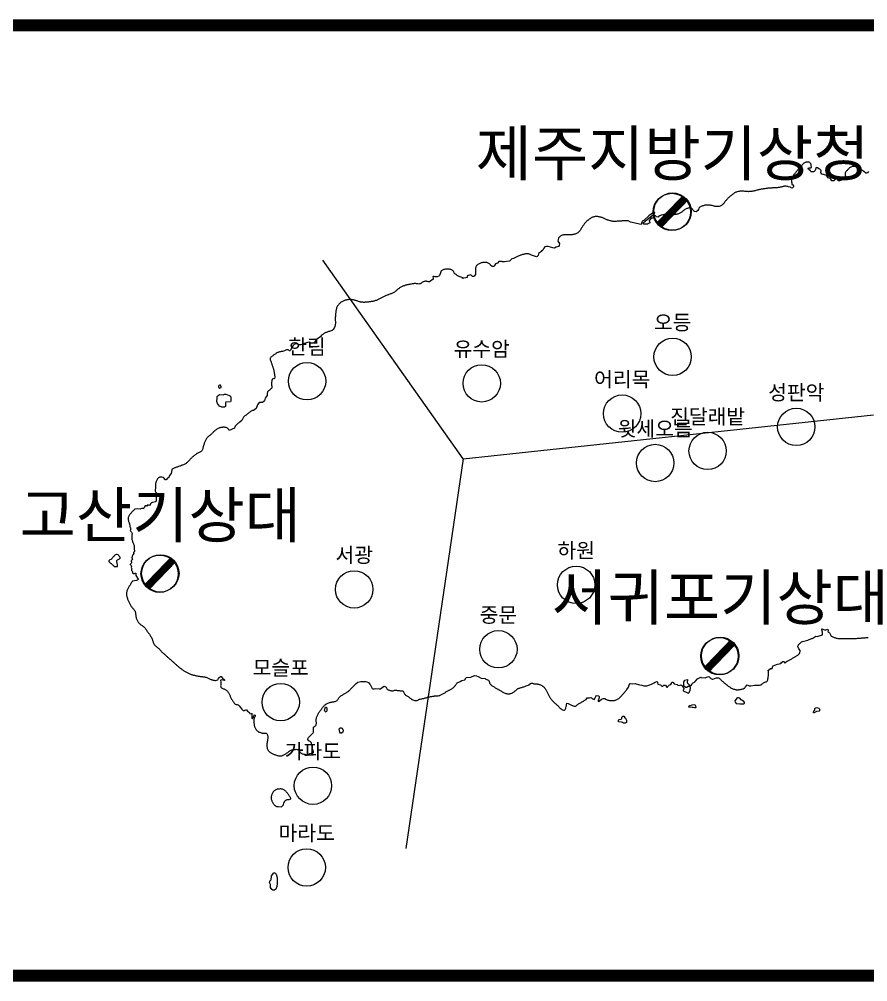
# Model space of a CAD drawing. Header units: millimetres. Extents: x -954552 to 1497340, y -301250 to 736091.
# Drawn here: x 112321 to 169104, y -49129 to 15304 of the extents above; entities that cross this region are included whole.
import ezdxf
from ezdxf.enums import TextEntityAlignment as Align

# ---------------------------------------------------------------- set-up
doc = ezdxf.new("R2010")
doc.units = ezdxf.units.MM
for name, color, linetype in [('2122', 7, 'Continuous'), ('AWS', 4, 'Continuous'), ('AWS명', 2, 'Continuous'), ('EL', 2, 'Continuous'), ('Point', 1, 'Continuous'), ('관측소명', 3, 'Continuous'), ('기상청', 1, 'Continuous'), ('티센', 6, 'Continuous')]:
    doc.layers.add(name, color=color, linetype=linetype)
doc.styles.get("Standard").update_dxf_attribs({"font": ''})
doc.styles.get('Standard').set_extended_font_data('Gulim')

# ---------------------------------------------------------------- blocks, each defined once
blk = doc.blocks.new('관측소(기상청)')
at = {"layer": '기상청', "const_width": 500}
blk.add_lwpolyline([(821, 874), (-914, -926)], dxfattribs=at)
at = {"layer": '기상청'}
blk.add_circle((-46, -26), 1250, dxfattribs=at)

msp = doc.modelspace()

# ---------------------------------------------------------------- linework, layer by layer
at = {"linetype": 'Continuous', "const_width": 800}
msp.add_lwpolyline([(107223, -48729), (107223, 14904), (205620, 14904), (205620, -48729)], close=True, dxfattribs=at)
at = {"layer": '2122', "color": 7}
for points in [[(169152, 5106), (169089, 5027), (169088, 5013), (169019, 5005), (168979, 5011), (168979, 5011), (168814, 5130), (168775, 5161), (168735, 5192), (168696, 5222), (168686, 5229), (168645, 5258), (168603, 5285), (168560, 5311), (168516, 5335), (168471, 5357), (168434, 5373), (168398, 5387), (168350, 5405), (168301, 5422), (168250, 5436), (168200, 5446), (168149, 5452), (168100, 5452), (168053, 5445), (168008, 5431), (167964, 5410), (167922, 5383), (167881, 5351), (167842, 5316), (167806, 5278), (167771, 5238), (167758, 5222), (167720, 5185), (167684, 5147), (167652, 5107), (167624, 5064), (167604, 5019), (167593, 4977), (167590, 4929), (167594, 4879), (167599, 4828), (167599, 4828), (167600, 4819), (167684, 4720), (167664, 4664), (167614, 4622), (167614, 4609), (167557, 4600), (167212, 4477), (167125, 4485), (167065, 4632), (166958, 4621), (166914, 4587), (166914, 4574), (166850, 4500), (166825, 4492), (166700, 4491), (166640, 4597), (166596, 4654), (166453, 4693), (166367, 4814), (166292, 4858), (166056, 4924), (166025, 4943), (165976, 5006), (165970, 5032), (165979, 5187), (165898, 5270), (165836, 5286), (165731, 5358), (165656, 5379), (165591, 5186), (165527, 5112), (165465, 5088), (165321, 5100), (165290, 5113), (165264, 5151), (165173, 5223), (165173, 5223), (165173, 5236), (165136, 5255), (165118, 5299), (165137, 5358), (165300, 5356), (165331, 5371), (165337, 5390), (165326, 5543), (165309, 5592), (165284, 5638), (165252, 5677), (165220, 5703), (165178, 5727), (165129, 5741), (165077, 5747), (165024, 5745), (164972, 5735), (164961, 5732), (164917, 5719), (164875, 5698), (164835, 5671), (164797, 5638), (164760, 5601), (164724, 5562), (164690, 5520), (164656, 5478), (164623, 5437), (164588, 5402), (164554, 5366), (164520, 5329), (164486, 5292), (164454, 5254), (164422, 5215), (164390, 5177), (164359, 5137), (164357, 5135), (164357, 5135), (164324, 5097), (164291, 5059), (164259, 5020), (164228, 4981), (164197, 4941), (164168, 4901), (164141, 4859), (164116, 4816), (164105, 4798), (164078, 4753), (164051, 4708), (164028, 4662), (164010, 4615), (163997, 4568), (163991, 4519), (163990, 4510), (163995, 4461), (164005, 4412), (164018, 4363), (164026, 4330), (164022, 4240), (164097, 4210), (164134, 4154), (164127, 4082), (164108, 4052), (164043, 3996), (163981, 4010), (163926, 4073), (163801, 4087), (163751, 4099), (163701, 4112), (163652, 4124), (163603, 4131), (163554, 4130), (163544, 4128), (163496, 4114), (163496, 4114), (163493, 4114), (163445, 4101), (163397, 4089), (163348, 4078), (163299, 4068), (163250, 4058), (163200, 4050), (163151, 4042), (163101, 4035), (163051, 4029), (163033, 4027), (162984, 4023), (162934, 4019), (162884, 4016), (162834, 4013), (162784, 4011), (162734, 4009), (162684, 4007), (162634, 4005), (162584, 4003), (162534, 3999), (162523, 3999), (162473, 3994), (162423, 3988), (162374, 3982), (162324, 3976), (162275, 3969), (162225, 3962), (162176, 3954), (162126, 3946), (162077, 3938), (162028, 3929), (161978, 3920), (161929, 3910), (161880, 3900), (161868, 3898), (161868, 3898), (161820, 3887), (161771, 3875), (161722, 3863), (161674, 3851), (161625, 3839), (161576, 3827), (161528, 3816), (161479, 3805), (161430, 3796), (161381, 3787), (161351, 3783), (161301, 3776), (161251, 3770), (161201, 3765), (161152, 3762), (161121, 3761), (161071, 3763), (161021, 3767), (160971, 3772), (160921, 3778), (160872, 3783), (160822, 3788), (160790, 3790), (160739, 3793), (160688, 3794), (160638, 3794), (160587, 3793), (160537, 3789), (160488, 3782), (160440, 3773), (160423, 3769), (160376, 3755), (160329, 3739), (160283, 3719), (160238, 3697), (160194, 3673), (160194, 3673), (160151, 3646), (160109, 3618), (160067, 3588), (160026, 3557), (159987, 3525), (159977, 3517), (159937, 3487), (159899, 3456), (159861, 3423), (159823, 3390), (159787, 3356), (159751, 3320), (159716, 3285), (159681, 3248), (159647, 3211), (159618, 3179), (159586, 3139), (159556, 3097), (159526, 3056), (159495, 3015), (159464, 2976), (159431, 2939), (159396, 2905), (159358, 2874), (159352, 2870), (159310, 2842), (159265, 2817), (159219, 2796), (159171, 2779), (159123, 2767), (159093, 2762), (159045, 2758), (158997, 2760), (158948, 2766), (158899, 2775), (158849, 2787), (158849, 2787), (158799, 2800), (158749, 2813), (158699, 2826), (158661, 2834), (158611, 2842), (158561, 2849), (158511, 2855), (158460, 2860), (158410, 2862), (158360, 2863), (158311, 2861), (158262, 2856), (158251, 2855), (158202, 2847), (158153, 2837), (158104, 2824), (158056, 2808), (158009, 2789), (157964, 2769), (157949, 2761), (157905, 2738), (157862, 2713), (157820, 2686), (157791, 2668), (157776, 2568), (157725, 2503), (157725, 2490), (157618, 2411), (157512, 2425), (157394, 2538), (157367, 2583), (157340, 2627), (157309, 2661), (157267, 2677), (157217, 2680), (157164, 2673), (157164, 2673), (157110, 2659), (157094, 2654), (157045, 2642), (156998, 2626), (156952, 2607), (156907, 2584), (156863, 2558), (156820, 2530), (156778, 2501), (156770, 2495), (156730, 2465), (156692, 2432), (156653, 2400), (156614, 2369), (156574, 2340), (156569, 2337), (156525, 2314), (156479, 2293), (156432, 2276), (156384, 2261), (156334, 2249), (156285, 2239), (156267, 2237), (156218, 2228), (156168, 2222), (156118, 2218), (156068, 2216), (156018, 2216), (155967, 2217), (155917, 2220), (155885, 2222), (155836, 2228), (155786, 2235), (155736, 2242), (155686, 2248), (155637, 2251), (155637, 2251), (155627, 2251), (155577, 2248), (155528, 2241), (155479, 2231), (155430, 2220), (155381, 2207), (155333, 2194), (155284, 2181), (155274, 2179), (155231, 2165), (155195, 2150), (155158, 2137), (155134, 2128), (155131, 2124), (155068, 2057), (154967, 2068), (154894, 2148), (154890, 2149), (154856, 2163), (154851, 2163), (154816, 2159), (154811, 2153), (154758, 2098), (154763, 2086), (154795, 2000), (154766, 1991), (154620, 1987), (154614, 1980), (154483, 1832), (154487, 1820), (154524, 1717), (154512, 1676), (154396, 1612), (154355, 1590), (154105, 1583), (154100, 1592), (154100, 1592), (154096, 1704), (154100, 1704), (154104, 1707), (154218, 1797), (154782, 2251), (154783, 2252), (154862, 2337), (154853, 2347), (154845, 2356), (154844, 2357), (154805, 2392), (154797, 2389), (154763, 2377), (154761, 2376), (154462, 2138), (154461, 2138), (154111, 1837), (154044, 1814), (154042, 1811), (154004, 1774), (154003, 1771), (153985, 1718), (153985, 1717), (153949, 1568), (153225, 1710), (153190, 1746), (153167, 1769), (153126, 1793), (153081, 1808), (153032, 1815), (152981, 1817), (152928, 1814), (152874, 1808), (152820, 1802), (152778, 1798), (152728, 1798), (152728, 1798), (152678, 1798), (152628, 1797), (152578, 1795), (152528, 1793), (152478, 1790), (152476, 1790), (152426, 1786), (152376, 1781), (152326, 1776), (152276, 1772), (152226, 1769), (152176, 1767), (152127, 1768), (152102, 1769), (152053, 1774), (152004, 1781), (151955, 1791), (151906, 1802), (151857, 1815), (151809, 1830), (151761, 1845), (151713, 1862), (151693, 1869), (151646, 1887), (151600, 1907), (151553, 1927), (151508, 1947), (151462, 1967), (151416, 1987), (151369, 2005), (151322, 2022), (151283, 2035), (151234, 2050), (151184, 2063), (151134, 2075), (151084, 2085), (151084, 2085), (151034, 2092), (150984, 2096), (150935, 2097), (150886, 2094), (150873, 2092), (150824, 2086), (150776, 2076), (150728, 2062), (150681, 2044), (150634, 2024), (150589, 2001), (150544, 1976), (150500, 1948), (150458, 1918), (150417, 1887), (150377, 1854), (150362, 1841), (150324, 1809), (150288, 1776), (150253, 1741), (150219, 1704), (150187, 1666), (150155, 1627), (150124, 1587), (150093, 1546), (150063, 1505), (150034, 1464), (150010, 1431), (149983, 1387), (149956, 1343), (149930, 1298), (149903, 1254), (149877, 1210), (149849, 1167), (149820, 1127), (149789, 1089), (149789, 1089), (149755, 1054), (149719, 1022), (149708, 1014), (149667, 986), (149623, 961), (149578, 940), (149530, 921), (149482, 906), (149432, 894), (149382, 885), (149377, 884), (149328, 879), (149278, 876), (149228, 876), (149178, 876), (149127, 877), (149103, 876), (149051, 877), (148999, 877), (148946, 878), (148893, 877), (148841, 875), (148790, 871), (148739, 864), (148690, 854), (148644, 841), (148599, 822), (148557, 800), (148542, 790), (148504, 759), (148468, 725), (148433, 688), (148413, 668), (148376, 539), (148368, 452), (148485, 294), (148485, 294), (148464, 164), (148414, 102), (148256, 54), (148143, -10), (148037, 1), (147725, 86), (147603, 81), (147500, 65), (147424, -10), (147387, -113), (147357, -155), (147277, -232), (147271, -251), (147136, -335), (147076, -385), (147043, -504), (146979, -579), (146942, -593), (146600, -492), (146555, -469), (146510, -446), (146465, -425), (146443, -418), (146395, -407), (146345, -401), (146295, -401), (146244, -404), (146193, -411), (146155, -418), (146106, -425), (146057, -435), (146009, -448), (145961, -462), (145913, -479), (145866, -496), (145819, -515), (145773, -534), (145760, -540), (145760, -540), (145713, -559), (145667, -579), (145622, -599), (145580, -619), (145535, -640), (145489, -662), (145445, -684), (145400, -706), (145386, -712), (145278, -742), (145240, -769), (145240, -782), (145132, -883), (144929, -907), (144788, -935), (144654, -927), (144599, -907), (144413, -905), (144318, -1022), (144186, -1074), (144134, -1173), (144094, -1233), (144048, -1252), (143997, -1252), (143955, -1239), (143918, -1209), (143883, -1170), (143849, -1127), (143814, -1084), (143796, -1066), (143752, -1041), (143706, -1020), (143658, -1004), (143608, -991), (143558, -983), (143507, -978), (143456, -978), (143456, -978), (143429, -979), (143379, -980), (143328, -986), (143278, -995), (143229, -1008), (143181, -1025), (143134, -1045), (143089, -1068), (143048, -1094), (143004, -1121), (142963, -1151), (142927, -1186), (142904, -1217), (142883, -1260), (142869, -1307), (142859, -1357), (142850, -1409), (142846, -1432), (142848, -1583), (142858, -1783), (142757, -1894), (142715, -1919), (142662, -1911), (142570, -1823), (142521, -1803), (142300, -1878), (142287, -1987), (142215, -2009), (142078, -2018), (141831, -1937), (141800, -1934), (141633, -1847), (141546, -1771), (141502, -1764), (141464, -1739), (141464, -1739), (141437, -1699), (141416, -1649), (141396, -1597), (141380, -1562), (141343, -1528), (141303, -1499), (141258, -1475), (141211, -1455), (141161, -1439), (141110, -1427), (141058, -1420), (141005, -1416), (140953, -1417), (140934, -1418), (140886, -1422), (140838, -1431), (140790, -1444), (140742, -1459), (140694, -1477), (140647, -1496), (140599, -1515), (140553, -1533), (140510, -1669), (140452, -1843), (140407, -1899), (140282, -1947), (140150, -1945), (140094, -1913), (140013, -1919), (139994, -1943), (140024, -2018), (140013, -2099), (139777, -2271), (139739, -2271), (139689, -2264), (139689, -2264), (139640, -2253), (139592, -2242), (139566, -2238), (139516, -2238), (139466, -2244), (139417, -2254), (139369, -2270), (139358, -2274), (139315, -2299), (139273, -2328), (139232, -2359), (139191, -2388), (139149, -2411), (139103, -2419), (139054, -2420), (139005, -2416), (138954, -2409), (138903, -2401), (138851, -2393), (138804, -2389), (138755, -2393), (138705, -2399), (138656, -2407), (138607, -2416), (138557, -2426), (138508, -2437), (138466, -2447), (138417, -2455), (138367, -2464), (138318, -2473), (138269, -2484), (138220, -2495), (138172, -2508), (138172, -2508), (138124, -2522), (138092, -2533), (138045, -2550), (137999, -2569), (137953, -2589), (137908, -2611), (137864, -2635), (137820, -2660), (137777, -2686), (137735, -2713), (137704, -2734), (137665, -2765), (137627, -2798), (137589, -2832), (137551, -2865), (137513, -2898), (137474, -2929), (137434, -2958), (137391, -2984), (137388, -2986), (137343, -3008), (137297, -3028), (137294, -3029), (137248, -3049), (137202, -3068), (137156, -3087), (137110, -3106), (137063, -3124), (137017, -3143), (136978, -3159), (136932, -3178), (136886, -3198), (136840, -3217), (136840, -3217), (136794, -3237), (136748, -3258), (136703, -3278), (136657, -3299), (136612, -3321), (136567, -3342), (136561, -3345), (136516, -3369), (136472, -3393), (136428, -3417), (136384, -3441), (136340, -3463), (136295, -3484), (136265, -3497), (136219, -3516), (136171, -3532), (136124, -3547), (136075, -3561), (136027, -3573), (135978, -3584), (135928, -3593), (135879, -3601), (135829, -3608), (135779, -3614), (135729, -3619), (135719, -3619), (135669, -3627), (135618, -3633), (135568, -3639), (135517, -3643), (135467, -3646), (135416, -3648), (135366, -3647), (135366, -3647), (135316, -3645), (135266, -3641), (135217, -3636), (135168, -3627), (135129, -3619), (135081, -3606), (135034, -3590), (134987, -3573), (134939, -3556), (134892, -3540), (134848, -3526), (134800, -3513), (134750, -3500), (134700, -3490), (134650, -3480), (134600, -3473), (134549, -3467), (134499, -3463), (134449, -3462), (134399, -3463), (134349, -3467), (134300, -3473), (134288, -3476), (134238, -3483), (134188, -3494), (134139, -3507), (134091, -3523), (134044, -3541), (133999, -3563), (133954, -3587), (133914, -3612), (133870, -3639), (133828, -3668), (133828, -3668), (133788, -3699), (133750, -3733), (133714, -3769), (133681, -3808), (133650, -3848), (133623, -3890), (133598, -3934), (133597, -3936), (133576, -3980), (133558, -4025), (133543, -4072), (133530, -4121), (133520, -4171), (133512, -4221), (133505, -4272), (133500, -4323), (133497, -4353), (133490, -4402), (133485, -4452), (133481, -4502), (133478, -4552), (133475, -4602), (133473, -4652), (133471, -4702), (133469, -4752), (133468, -4791), (133479, -5001), (133479, -5051), (133438, -5275), (133399, -5375), (133323, -5471), (133267, -5523), (133121, -5577), (133121, -5577), (133073, -5593), (133025, -5608), (132977, -5623), (132930, -5639), (132883, -5656), (132836, -5674), (132791, -5694), (132756, -5712), (132713, -5737), (132672, -5765), (132631, -5793), (132590, -5823), (132555, -5848), (132485, -5951), (132305, -6062), (132246, -6121), (132233, -6120), (132233, -6133), (132017, -6374), (131961, -6383), (131824, -6371), (131768, -6327), (131730, -6324), (131612, -6331), (131160, -6488), (131085, -6487), (130892, -6421), (130785, -6432), (130754, -6444), (130729, -6466), (130716, -6466), (130641, -6536), (130474, -6846), (130474, -6846), (130429, -6889), (130429, -6891), (130400, -6885), (130354, -6841), (130309, -6828), (130263, -6827), (130214, -6835), (130164, -6850), (130114, -6869), (130063, -6891), (130012, -6913), (129994, -6920), (129944, -6929), (129895, -6938), (129845, -6947), (129796, -6957), (129747, -6969), (129699, -6982), (129652, -6998), (129613, -7014), (129568, -7035), (129524, -7058), (129481, -7084), (129439, -7112), (129398, -7142), (129359, -7172), (129333, -7193), (129284, -7222), (129237, -7252), (129193, -7284), (129155, -7318), (129126, -7354), (129110, -7394), (129110, -7394), (129110, -7395), (129110, -7439), (129121, -7486), (129139, -7535), (129161, -7586), (129174, -7618), (129189, -7665), (129204, -7713), (129219, -7761), (129234, -7808), (129249, -7856), (129253, -7869), (129268, -7917), (129283, -7965), (129297, -8013), (129312, -8060), (129327, -8108), (129333, -8128), (129373, -8337), (129419, -8658), (129405, -8755), (129358, -8757), (129318, -8754), (129280, -8777), (129253, -8818), (129234, -8870), (129221, -8927), (129217, -8948), (129208, -8996), (129203, -9045), (129203, -9096), (129206, -9147), (129210, -9198), (129210, -9198), (129210, -9199), (129221, -9252), (129230, -9304), (129230, -9352), (129224, -9372), (129198, -9410), (129159, -9443), (129117, -9473), (129080, -9506), (129042, -9540), (129005, -9573), (128967, -9606), (128930, -9638), (128915, -9739), (128910, -9798), (128903, -9879), (128788, -10066), (128742, -10240), (128710, -10266), (128603, -10353), (128397, -10344), (128384, -10350), (128263, -10508), (128166, -10756), (128083, -10827), (127993, -10878), (127930, -10890), (127886, -10915), (127842, -10939), (127799, -10965), (127757, -10991), (127715, -11018), (127714, -11019), (127714, -11019), (127674, -11049), (127635, -11081), (127597, -11113), (127559, -11146), (127521, -11179), (127505, -11192), (127466, -11223), (127427, -11254), (127405, -11271), (127321, -11331), (127225, -11562), (127085, -11665), (127045, -11695), (127005, -11725), (126988, -11738), (126948, -11769), (126909, -11800), (126871, -11833), (126865, -11839), (126831, -11875), (126798, -11913), (126766, -11951), (126757, -11961), (126730, -12067), (126372, -12218), (126344, -12182), (126317, -12137), (126290, -12098), (126252, -12067), (126209, -12044), (126162, -12028), (126162, -12028), (126111, -12017), (126058, -12012), (126004, -12011), (125950, -12014), (125916, -12019), (125867, -12022), (125818, -12030), (125769, -12041), (125720, -12057), (125673, -12075), (125626, -12096), (125581, -12120), (125537, -12147), (125535, -12148), (125494, -12174), (125454, -12203), (125415, -12234), (125378, -12267), (125341, -12302), (125306, -12338), (125270, -12374), (125235, -12411), (125199, -12447), (125183, -12464), (125143, -12496), (125104, -12528), (125064, -12560), (125025, -12592), (124987, -12625), (124950, -12659), (124915, -12694), (124915, -12694), (124881, -12730), (124852, -12766), (124825, -12807), (124800, -12849), (124777, -12893), (124757, -12938), (124738, -12985), (124720, -13032), (124703, -13080), (124687, -13128), (124672, -13177), (124657, -13226), (124642, -13274), (124636, -13291), (124624, -13342), (124612, -13393), (124599, -13443), (124584, -13492), (124566, -13538), (124543, -13579), (124528, -13601), (124494, -13633), (124455, -13660), (124411, -13684), (124365, -13706), (124317, -13727), (124269, -13747), (124221, -13769), (124211, -13774), (124170, -13801), (124129, -13830), (124129, -13830), (124089, -13859), (124049, -13890), (124010, -13922), (123972, -13954), (123934, -13987), (123897, -14020), (123860, -14055), (123838, -14076), (123803, -14112), (123769, -14149), (123735, -14187), (123702, -14225), (123668, -14262), (123634, -14299), (123598, -14334), (123561, -14367), (123523, -14398), (123521, -14399), (123480, -14427), (123437, -14453), (123394, -14476), (123349, -14499), (123303, -14520), (123256, -14539), (123210, -14558), (123176, -14572), (123129, -14590), (123082, -14607), (123035, -14623), (122987, -14638), (122940, -14654), (122940, -14654), (122892, -14670), (122845, -14687), (122798, -14704), (122752, -14723), (122737, -14730), (122693, -14752), (122648, -14775), (122604, -14799), (122561, -14823), (122522, -14845), (122478, -15119), (122465, -15122), (122370, -15242), (122337, -15380), (122249, -15425), (122160, -15527), (122128, -15530), (122104, -15520), (121968, -15374), (121856, -15351), (121804, -15346), (121753, -15348), (121704, -15358), (121673, -15370), (121632, -15396), (121596, -15431), (121565, -15472), (121544, -15506), (121517, -15548), (121495, -15593), (121476, -15640), (121476, -15640), (121461, -15689), (121450, -15738), (121443, -15780), (121436, -15829), (121432, -15878), (121431, -15928), (121432, -15979), (121434, -16029), (121436, -16074), (121430, -16127), (121424, -16180), (121422, -16231), (121427, -16280), (121440, -16326), (121443, -16333), (121470, -16373), (121505, -16410), (121542, -16446), (121544, -16448), (121585, -16481), (121528, -16531), (121482, -16649), (121485, -16946), (121447, -16998), (121246, -17039), (121177, -17072), (121095, -17143), (121031, -17254), (120912, -17209), (120893, -17271), (120875, -17289), (120875, -17289), (120844, -17273), (120737, -17260), (120692, -17331), (120672, -17412), (120629, -17455), (120491, -17453), (120409, -17496), (120222, -17480), (120045, -17494), (119994, -17555), (119958, -17590), (119921, -17624), (119886, -17658), (119853, -17695), (119838, -17715), (119806, -17754), (119772, -17791), (119737, -17828), (119705, -17866), (119678, -17906), (119672, -17916), (119648, -17961), (119629, -18007), (119615, -18055), (119606, -18104), (119604, -18152), (119604, -18167), (119611, -18214), (119623, -18261), (119639, -18309), (119657, -18357), (119657, -18357), (119674, -18406), (119678, -18417), (119694, -18465), (119709, -18514), (119720, -18569), (119720, -18570), (119720, -18621), (119724, -18668), (119735, -18692), (119760, -18737), (119761, -18737), (119781, -18785), (119780, -18787), (119774, -18826), (119774, -18827), (119759, -18876), (119751, -18921), (119765, -18950), (119797, -18988), (119834, -19026), (119835, -19027), (119865, -19070), (119865, -19072), (119870, -19112), (119870, -19113), (119867, -19162), (119860, -19214), (119855, -19264), (119855, -19284), (119854, -19305), (119849, -19355), (119849, -19355), (119846, -19404), (119847, -19424), (119853, -19472), (119863, -19521), (119876, -19569), (119891, -19617), (119892, -19619), (119892, -19620), (119905, -19667), (119921, -19715), (119938, -19762), (119957, -19807), (119970, -19837), (119993, -19882), (120012, -19930), (120012, -19932), (120012, -19933), (120019, -19981), (120019, -19982), (120020, -20032), (120020, -20033), (120017, -20082), (120015, -20133), (120017, -20182), (120018, -20183), (120032, -20234), (120032, -20235), (120037, -20285), (120037, -20286), (120027, -20329), (120025, -20331), (120025, -20331), (119994, -20372), (119992, -20373), (119973, -20383), (119970, -20423), (119983, -20481), (119981, -20484), (119964, -20516), (119963, -20517), (119930, -20556), (119900, -20595), (119898, -20603), (119886, -20652), (119871, -20700), (119870, -20701), (119861, -20719), (119860, -20744), (119880, -20792), (119897, -20843), (119895, -20847), (119875, -20876), (119874, -20877), (119836, -20912), (119807, -20946), (119811, -20982), (119826, -21033), (119826, -21034), (119832, -21086), (119830, -21088), (119814, -21121), (119813, -21122), (119777, -21161), (119777, -21161), (119754, -21179), (119752, -21189), (119773, -21227), (119813, -21273), (119813, -21274), (119837, -21325), (119835, -21330), (119825, -21348), (119802, -21388), (119805, -21400), (119835, -21443), (119863, -21491), (119860, -21495), (119843, -21531), (119822, -21573), (119827, -21590), (119856, -21629), (119891, -21673), (119891, -21676), (119892, -21690), (119892, -21745), (119904, -21780), (119909, -21782), (119962, -21789), (119964, -21791), (119989, -21811), (120082, -21783), (120127, -21783), (120132, -21928), (120278, -22177), (120272, -22195), (120272, -22195), (120234, -22235), (120158, -22262), (119908, -22318), (119873, -22349), (119843, -22388), (119817, -22432), (119793, -22478), (119769, -22525), (119766, -22532), (119737, -22573), (119707, -22614), (119678, -22655), (119650, -22697), (119624, -22739), (119600, -22783), (119579, -22826), (119558, -22873), (119540, -22920), (119525, -22968), (119513, -23017), (119505, -23067), (119500, -23116), (119500, -23121), (119498, -23170), (119499, -23219), (119505, -23268), (119514, -23317), (119526, -23366), (119540, -23415), (119556, -23463), (119575, -23511), (119575, -23511), (119595, -23559), (119616, -23606), (119639, -23653), (119657, -23690), (119676, -23736), (119697, -23782), (119720, -23827), (119743, -23871), (119768, -23914), (119793, -23957), (119820, -24000), (119830, -24014), (119860, -24054), (119892, -24093), (119925, -24132), (119958, -24170), (119990, -24209), (120020, -24248), (120048, -24289), (120067, -24323), (120083, -24369), (120094, -24417), (120103, -24466), (120110, -24516), (120116, -24566), (120122, -24617), (120128, -24667), (120136, -24717), (120147, -24766), (120153, -24790), (120170, -24838), (120170, -24838), (120190, -24885), (120211, -24931), (120235, -24976), (120261, -25020), (120289, -25062), (120319, -25102), (120352, -25141), (120387, -25177), (120412, -25200), (120451, -25230), (120493, -25257), (120536, -25283), (120579, -25310), (120621, -25337), (120649, -25358), (120685, -25392), (120718, -25429), (120750, -25467), (120780, -25507), (120809, -25549), (120837, -25591), (120864, -25634), (120891, -25676), (120908, -25703), (120938, -25743), (120969, -25783), (120999, -25824), (121028, -25864), (121058, -25905), (121086, -25946), (121113, -25988), (121113, -25988), (121139, -26030), (121164, -26074), (121174, -26092), (121194, -26138), (121212, -26185), (121228, -26233), (121244, -26281), (121260, -26330), (121276, -26377), (121293, -26425), (121312, -26471), (121332, -26515), (121356, -26558), (121361, -26566), (121394, -26602), (121429, -26637), (121467, -26669), (121506, -26701), (121545, -26733), (121585, -26765), (121624, -26797), (121661, -26831), (121696, -26867), (121721, -26897), (121742, -26926), (121774, -26964), (121808, -27000), (121844, -27035), (121882, -27068), (121920, -27101), (121959, -27133), (121959, -27133), (121987, -27156), (122023, -27189), (122060, -27223), (122097, -27257), (122134, -27290), (122172, -27324), (122209, -27357), (122246, -27390), (122284, -27423), (122321, -27457), (122359, -27490), (122396, -27523), (122434, -27556), (122471, -27589), (122509, -27622), (122519, -27630), (122556, -27664), (122593, -27698), (122629, -27732), (122666, -27766), (122703, -27799), (122740, -27833), (122777, -27867), (122815, -27900), (122852, -27933), (122890, -27966), (122928, -27998), (122967, -28030), (123005, -28061), (123044, -28092), (123051, -28097), (123051, -28097), (123090, -28129), (123129, -28161), (123169, -28191), (123209, -28222), (123249, -28251), (123290, -28280), (123332, -28308), (123374, -28335), (123416, -28361), (123460, -28386), (123504, -28410), (123548, -28434), (123593, -28456), (123638, -28477), (123684, -28497), (123731, -28516), (123778, -28534), (123825, -28551), (123873, -28566), (123921, -28581), (123942, -28587), (123990, -28601), (124038, -28615), (124086, -28627), (124135, -28638), (124184, -28648), (124233, -28657), (124283, -28666), (124332, -28675), (124382, -28682), (124417, -28688), (124417, -28688), (124466, -28694), (124516, -28700), (124566, -28705), (124616, -28710), (124666, -28717), (124715, -28724), (124764, -28733), (124813, -28744), (124819, -28745), (124866, -28762), (124912, -28781), (124958, -28802), (125003, -28823), (125048, -28845), (125094, -28866), (125140, -28886), (125187, -28904), (125208, -28911), (125256, -28923), (125305, -28934), (125354, -28943), (125403, -28952), (125452, -28961), (125601, -28907), (125653, -28818), (125702, -28762), (125721, -28756), (125784, -28697), (125840, -28691), (125926, -28811), (126045, -28887), (126045, -28887), (126063, -28913), (126062, -28956), (126031, -28965), (125832, -28928), (125794, -28965), (125805, -29056), (125806, -29106), (125805, -29156), (125804, -29206), (125804, -29213), (125801, -29266), (125799, -29320), (125803, -29370), (125815, -29414), (125819, -29421), (125849, -29452), (125891, -29475), (125939, -29493), (125991, -29510), (126043, -29528), (126063, -29536), (126106, -29562), (126148, -29591), (126188, -29621), (126225, -29655), (126250, -29680), (126282, -29717), (126310, -29758), (126336, -29800), (126360, -29844), (126382, -29890), (126382, -29890), (126403, -29936), (126425, -29983), (126444, -30025), (126467, -30070), (126490, -30115), (126512, -30160), (126535, -30204), (126559, -30249), (126583, -30292), (126609, -30335), (126637, -30376), (126653, -30399), (126681, -30442), (126712, -30482), (126747, -30516), (126754, -30521), (126796, -30545), (126843, -30560), (126893, -30572), (126944, -30582), (126962, -30586), (127046, -30654), (127218, -30871), (127304, -30960), (127404, -30974), (127487, -30935), (127536, -30932), (127604, -31020), (127740, -31097), (127751, -31191), (127858, -31164), (127858, -31164), (127889, -31168), (127907, -31193), (127894, -31237), (127886, -31386), (127884, -31480), (127897, -31496), (127922, -31500), (127966, -31457), (128017, -31334), (128048, -31291), (128050, -31270), (128112, -31280), (128098, -31355), (128036, -31484), (128009, -31563), (128019, -31713), (128022, -31764), (128026, -31814), (128032, -31865), (128038, -31915), (128047, -31964), (128059, -32013), (128074, -32060), (128083, -32082), (128102, -32130), (128125, -32176), (128150, -32220), (128179, -32261), (128212, -32299), (128242, -32327), (128279, -32358), (128279, -32358), (128320, -32386), (128364, -32410), (128411, -32431), (128459, -32448), (128509, -32463), (128559, -32475), (128572, -32478), (128627, -32480), (128684, -32480), (128739, -32479), (128791, -32481), (128838, -32489), (128877, -32505), (128889, -32514), (128915, -32549), (128933, -32594), (128945, -32644), (128951, -32699), (128953, -32754), (128953, -32765), (128954, -32814), (128951, -32864), (128944, -32913), (128935, -32963), (128925, -33012), (128916, -33062), (128907, -33112), (128903, -33146), (128898, -33198), (128893, -33249), (128891, -33301), (128891, -33301), (128891, -33352), (128894, -33402), (128902, -33450), (128914, -33497), (128917, -33506), (128935, -33552), (128957, -33598), (128984, -33641), (129015, -33682), (129049, -33720), (129086, -33756), (129126, -33788), (129155, -33808), (129196, -33834), (129239, -33857), (129285, -33877), (129332, -33895), (129381, -33910), (129430, -33924), (129478, -33937), (129526, -33956), (129575, -33973), (129624, -33989), (129673, -34002), (129721, -34012), (129770, -34016), (129795, -34016), (129843, -34012), (129890, -34003), (129938, -33988), (129984, -33970), (129984, -33970), (130031, -33948), (130076, -33923), (130121, -33896), (130165, -33868), (130208, -33839), (130212, -33837), (130252, -33807), (130292, -33775), (130331, -33743), (130370, -33711), (130411, -33682), (130452, -33656), (130478, -33642), (130524, -33623), (130571, -33606), (130620, -33594), (130670, -33585), (130720, -33579), (130751, -33578), (130804, -33572), (130857, -33570), (130909, -33573), (130958, -33582), (131003, -33598), (131017, -33606), (131049, -33641), (131076, -33683), (131101, -33729), (131128, -33774), (131159, -33813), (131168, -33822), (131168, -33822), (131211, -33844), (131258, -33861), (131308, -33873), (131358, -33886), (131362, -33887), (131427, -33885), (131563, -33949), (131676, -33960), (131710, -33932), (131716, -33913), (131778, -33846), (131864, -33824), (131997, -33811), (132009, -33783), (132004, -33739), (131938, -33529), (131881, -33134), (131794, -33046), (131695, -33001), (131640, -32919), (131641, -32869), (131673, -32782), (131805, -32647), (131844, -32612), (131883, -32578), (131920, -32543), (131955, -32506), (131985, -32468), (132009, -32428), (132015, -32379), (132015, -32328), (132015, -32328), (132011, -32275), (132007, -32222), (132006, -32171), (132013, -32124), (132023, -32097), (132056, -32062), (132096, -32029), (132136, -31997), (132167, -31968), (132186, -31926), (132198, -31881), (132203, -31832), (132203, -31782), (132201, -31729), (132197, -31676), (132194, -31622), (132194, -31570), (132196, -31536), (132207, -31487), (132220, -31439), (132235, -31391), (132252, -31344), (132272, -31297), (132293, -31252), (132316, -31207), (132325, -31191), (132349, -31148), (132375, -31105), (132403, -31064), (132432, -31023), (132463, -30983), (132463, -30983), (132494, -30944), (132526, -30905), (132534, -30896), (132563, -30855), (132593, -30813), (132623, -30772), (132655, -30732), (132687, -30693), (132721, -30655), (132756, -30620), (132792, -30587), (132831, -30557), (132850, -30544), (132892, -30518), (132935, -30496), (132981, -30476), (133028, -30458), (133076, -30442), (133125, -30428), (133174, -30415), (133224, -30403), (133267, -30393), (133319, -30386), (133371, -30380), (133422, -30373), (133472, -30363), (133518, -30349), (133560, -30329), (133562, -30328), (133596, -30296), (133626, -30258), (133626, -30258), (133654, -30216), (133681, -30171), (133708, -30127), (133734, -30091), (133770, -30057), (133808, -30025), (133848, -29995), (133889, -29966), (133931, -29939), (133974, -29912), (134017, -29885), (134022, -29882), (134065, -29856), (134108, -29831), (134151, -29805), (134195, -29780), (134238, -29754), (134280, -29728), (134322, -29700), (134362, -29671), (134367, -29667), (134405, -29634), (134441, -29600), (134476, -29565), (134510, -29528), (134544, -29491), (134578, -29454), (134612, -29417), (134646, -29380), (134648, -29379), (134683, -29344), (134683, -29344), (134719, -29309), (134755, -29274), (134791, -29240), (134827, -29205), (134863, -29171), (134870, -29163), (134978, -29080), (135173, -29039), (135484, -29031), (135585, -29044), (135684, -29096), (135766, -29187), (135778, -29190), (135778, -29203), (135809, -29225), (135947, -29490), (135978, -29518), (136073, -29520), (136159, -29502), (136435, -29531), (136491, -29513), (136631, -29402), (136750, -29335), (136886, -29399), (136901, -29446), (136909, -29498), (136919, -29530), (136954, -29561), (137000, -29582), (137052, -29596), (137085, -29602), (137085, -29602), (137134, -29621), (137185, -29636), (137235, -29648), (137286, -29653), (137335, -29650), (137380, -29638), (137424, -29615), (137437, -29609), (137485, -29604), (137536, -29611), (137566, -29617), (137616, -29621), (137666, -29625), (137716, -29631), (137765, -29637), (137815, -29645), (137818, -29645), (137872, -29648), (137925, -29652), (137973, -29662), (138012, -29681), (138040, -29717), (138061, -29763), (138079, -29812), (138099, -29861), (138106, -29875), (138139, -29910), (138178, -29940), (138220, -29968), (138264, -29993), (138310, -30017), (138310, -30017), (138355, -30042), (138365, -30048), (138404, -30080), (138442, -30114), (138481, -30147), (138520, -30178), (138561, -30207), (138603, -30232), (138624, -30242), (138670, -30263), (138718, -30281), (138768, -30293), (138818, -30301), (138868, -30302), (138897, -30300), (138947, -30294), (138996, -30281), (139042, -30260), (139048, -30257), (139069, -30242), (139113, -30219), (139159, -30202), (139207, -30189), (139257, -30179), (139308, -30171), (139358, -30163), (139400, -30156), (139448, -30142), (139496, -30127), (139544, -30112), (139592, -30098), (139592, -30098), (139640, -30084), (139688, -30071), (139695, -30070), (139744, -30058), (139793, -30048), (139842, -30039), (139891, -30031), (139940, -30023), (139990, -30015), (140039, -30008), (140089, -30001), (140112, -29998), (140163, -29995), (140214, -29992), (140265, -29990), (140315, -29986), (140365, -29979), (140414, -29970), (140461, -29956), (140500, -29940), (140529, -29926), (140574, -29903), (140618, -29880), (140662, -29856), (140705, -29831), (140749, -29806), (140792, -29781), (140835, -29755), (140878, -29730), (140920, -29704), (140963, -29677), (140963, -29677), (141004, -29653), (141049, -29629), (141094, -29606), (141139, -29583), (141184, -29559), (141228, -29535), (141271, -29509), (141313, -29482), (141353, -29453), (141391, -29421), (141413, -29401), (141447, -29365), (141480, -29327), (141510, -29288), (141540, -29247), (141570, -29206), (141599, -29165), (141600, -29164), (141633, -29116), (141776, -29049), (141834, -29031), (141940, -28958), (142135, -28922), (142225, -28771), (142538, -28729), (142777, -28632), (142920, -28640), (143039, -28685), (143230, -28813), (143502, -28835), (143520, -28852), (143520, -28852), (143536, -28867), (143729, -28932), (143753, -28971), (143768, -29018), (143780, -29069), (143793, -29121), (143800, -29142), (143827, -29183), (143859, -29221), (143894, -29255), (143933, -29288), (143975, -29318), (144018, -29347), (144062, -29374), (144095, -29394), (144137, -29420), (144181, -29445), (144224, -29469), (144269, -29493), (144313, -29516), (144358, -29539), (144383, -29552), (144425, -29578), (144468, -29605), (144510, -29632), (144552, -29659), (144595, -29685), (144638, -29710), (144682, -29734), (144692, -29739), (144737, -29764), (144737, -29764), (144783, -29788), (144829, -29810), (144875, -29829), (144923, -29843), (144970, -29853), (144980, -29854), (145029, -29858), (145079, -29857), (145129, -29851), (145179, -29841), (145229, -29826), (145277, -29808), (145324, -29787), (145346, -29775), (145390, -29752), (145432, -29725), (145473, -29696), (145512, -29664), (145551, -29632), (145577, -29610), (145611, -29572), (145647, -29535), (145686, -29505), (145706, -29495), (145754, -29481), (145756, -29480), (145804, -29466), (145852, -29452), (145900, -29438), (145948, -29423), (145996, -29409), (145996, -29409), (146044, -29394), (146087, -29380), (146161, -29353), (146239, -29324), (146315, -29295), (146383, -29270), (146437, -29251), (146471, -29239), (146480, -29239), (146461, -29250), (146432, -29265), (146428, -29254), (146466, -29215), (146526, -29168), (146569, -29143), (146614, -29140), (146663, -29150), (146713, -29166), (146764, -29182), (146777, -29186), (146827, -29189), (146877, -29191), (146927, -29192), (146977, -29196), (147014, -29200), (147064, -29210), (147113, -29222), (147161, -29238), (147209, -29257), (147254, -29278), (147298, -29303), (147298, -29303), (147340, -29331), (147366, -29351), (147405, -29382), (147441, -29416), (147474, -29453), (147506, -29492), (147536, -29533), (147564, -29576), (147591, -29619), (147611, -29653), (147636, -29696), (147658, -29741), (147680, -29786), (147700, -29832), (147721, -29878), (147741, -29924), (147762, -29969), (147784, -30014), (147808, -30058), (147819, -30077), (147847, -30119), (147876, -30160), (147906, -30200), (147937, -30239), (147969, -30277), (148003, -30315), (148037, -30352), (148050, -30365), (148084, -30400), (148120, -30435), (148157, -30469), (148157, -30469), (148194, -30502), (148232, -30535), (148270, -30568), (148307, -30601), (148345, -30635), (148380, -30667), (148414, -30706), (148447, -30745), (148481, -30783), (148516, -30818), (148554, -30849), (148582, -30868), (148630, -30900), (148682, -30927), (148733, -30945), (148780, -30950), (148819, -30940), (148849, -30909), (148873, -30864), (148895, -30813), (148905, -30789), (148923, -30703), (148949, -30654), (148945, -30590), (148957, -30486), (149057, -30496), (149138, -30538), (149182, -30562), (149227, -30585), (149272, -30607), (149318, -30626), (149318, -30626), (149351, -30638), (149400, -30657), (149450, -30671), (149500, -30677), (149538, -30674), (149582, -30658), (149624, -30631), (149664, -30598), (149705, -30564), (149711, -30559), (149753, -30532), (149795, -30505), (149838, -30479), (149880, -30453), (149923, -30427), (149966, -30401), (149991, -30386), (150034, -30361), (150077, -30335), (150120, -30310), (150163, -30284), (150206, -30259), (150249, -30233), (150257, -30229), (150331, -30117), (150481, -30114), (150574, -30102), (150618, -30121), (150673, -30200), (150804, -30224), (150849, -30168), (150849, -30168), (150920, -29978), (150939, -29969), (151095, -29990), (151137, -30041), (151136, -30122), (151053, -30290), (151053, -30346), (151064, -30362), (151140, -30341), (151291, -30218), (151431, -30165), (151461, -30164), (151508, -30176), (151552, -30201), (151595, -30230), (151616, -30243), (151663, -30260), (151711, -30273), (151761, -30283), (151810, -30290), (151853, -30294), (151904, -30301), (151955, -30305), (152006, -30308), (152056, -30307), (152107, -30304), (152156, -30296), (152204, -30284), (152220, -30279), (152266, -30263), (152311, -30242), (152311, -30242), (152355, -30217), (152398, -30190), (152439, -30160), (152478, -30127), (152486, -30121), (152524, -30089), (152560, -30055), (152595, -30020), (152629, -29983), (152662, -29945), (152695, -29906), (152727, -29867), (152737, -29855), (152771, -29818), (152804, -29780), (152837, -29743), (152870, -29705), (152903, -29667), (152935, -29630), (152968, -29592), (152989, -29567), (153096, -29399), (153141, -29250), (153205, -29160), (153374, -29178), (153534, -29169), (153824, -29248), (153989, -29283), (154122, -29326), (154309, -29323), (154516, -29256), (154516, -29256), (154666, -29194), (154817, -29121), (154885, -29076), (154994, -29032), (155025, -29076), (155026, -29115), (155067, -29214), (155235, -29254), (155322, -29343), (155384, -29338), (155460, -29282), (155578, -29284), (155658, -29413), (155708, -29411), (155721, -29373), (155834, -29256), (155922, -29238), (155961, -29164), (155974, -29108), (156012, -29071), (156056, -29069), (156160, -29186), (156341, -29232), (156407, -29295), (156553, -29281), (156622, -29261), (156690, -29315), (156788, -29488), (156765, -29581), (156749, -29606), (156748, -29638), (156748, -29638), (156761, -29653), (156837, -29698), (156916, -29727), (156945, -29751), (157084, -29802), (157128, -29793), (157223, -29638), (157251, -29431), (157214, -29388), (157183, -29372), (157083, -29361), (156995, -29438), (156932, -29440), (156863, -29395), (156826, -29332), (156791, -29232), (156793, -29063), (156832, -28960), (156851, -28939), (157039, -28896), (157030, -29104), (157049, -29145), (157147, -29256), (157216, -29288), (157297, -29295), (157322, -29239), (157386, -29149), (157421, -29117), (157512, -29073), (157551, -29020), (157715, -28851), (157715, -28851), (157937, -28743), (157963, -28755), (158221, -28793), (158310, -28728), (158460, -28693), (158602, -28832), (158695, -28876), (158740, -28884), (158959, -28787), (159077, -28776), (159122, -28789), (159163, -28814), (159202, -28846), (159240, -28884), (159276, -28924), (159294, -28943), (159332, -28975), (159370, -29007), (159409, -29039), (159446, -29072), (159484, -29105), (159522, -29137), (159561, -29169), (159599, -29201), (159639, -29232), (159646, -29238), (159685, -29270), (159724, -29301), (159764, -29332), (159805, -29362), (159846, -29391), (159846, -29391), (159888, -29418), (159930, -29444), (159974, -29467), (159991, -29475), (160036, -29498), (160083, -29518), (160130, -29536), (160178, -29552), (160226, -29564), (160275, -29573), (160300, -29576), (160350, -29581), (160400, -29582), (160450, -29580), (160500, -29575), (160550, -29568), (160588, -29561), (160637, -29552), (160685, -29540), (160734, -29527), (160768, -29518), (160831, -29482), (160868, -29470), (160868, -29457), (160906, -29420), (160924, -29383), (161042, -29242), (161177, -29317), (161205, -29324), (161270, -29325), (161515, -29272), (161515, -29272), (161565, -29269), (161616, -29268), (161667, -29269), (161718, -29271), (161769, -29272), (161819, -29271), (161869, -29268), (161917, -29262), (161961, -29252), (162004, -29224), (162044, -29192), (162085, -29157), (162125, -29124), (162166, -29094), (162209, -29070), (162255, -29054), (162285, -29051), (162307, -29051), (162349, -29037), (162380, -29006), (162402, -28962), (162417, -28907), (162427, -28846), (162433, -28784), (162436, -28749), (162446, -28700), (162453, -28651), (162457, -28602), (162460, -28551), (162462, -28501), (162463, -28451), (162463, -28451), (162464, -28400), (162465, -28389), (162447, -28260), (162460, -28261), (162592, -28150), (162698, -28158), (162763, -28003), (162782, -27981), (162888, -27937), (163064, -27863), (163290, -27829), (163335, -27755), (163423, -27700), (163485, -27700), (163535, -27745), (163535, -27770), (163572, -27770), (163636, -27705), (163717, -27673), (163762, -27652), (163807, -27630), (163851, -27606), (163894, -27581), (163937, -27554), (163979, -27528), (164022, -27501), (164061, -27477), (164104, -27452), (164148, -27428), (164192, -27403), (164235, -27378), (164235, -27378), (164277, -27351), (164319, -27324), (164327, -27319), (164372, -27292), (164416, -27265), (164458, -27235), (164494, -27202), (164525, -27165), (164528, -27160), (164548, -27117), (164563, -27069), (164573, -27019), (164582, -26968), (164586, -26952), (164503, -26846), (164435, -26682), (164422, -26673), (164501, -26527), (164539, -26498), (164564, -26491), (164672, -26370), (164734, -26343), (165085, -26251), (165337, -26151), (165393, -26149), (165418, -26137), (165622, -25995), (165713, -26013), (166065, -25894), (166086, -25731), (166026, -25581), (166026, -25581), (166038, -25527), (166062, -25499), (166093, -25520), (166216, -25564), (166307, -25566), (166432, -25529), (166451, -25568), (166437, -25673), (166504, -25731), (166534, -25772), (166558, -25817), (166581, -25865), (166604, -25911), (166630, -25953), (166663, -25988), (166684, -26003), (166713, -26017), (166759, -26039), (166805, -26058), (166852, -26076), (166899, -26092), (166948, -26107), (166996, -26120), (167045, -26131), (167095, -26140), (167144, -26148), (167194, -26154), (167195, -26154), (167244, -26158), (167294, -26161), (167343, -26161), (167343, -26161), (167393, -26160), (167443, -26158), (167493, -26155), (167544, -26152), (167594, -26148), (167644, -26145), (167695, -26142), (167734, -26140), (167784, -26140), (167834, -26141), (167884, -26142), (167934, -26144), (167984, -26145), (168034, -26146), (168084, -26147), (168134, -26147), (168159, -26147), (168209, -26146), (168258, -26144), (168308, -26143), (168358, -26140), (168408, -26137), (168458, -26134), (168508, -26131), (168558, -26127), (168608, -26123), (168658, -26119), (168708, -26115), (168757, -26111), (168807, -26106), (168834, -26104), (168834, -26104), (168884, -26100), (168934, -26097), (168984, -26093), (169034, -26090), (169084, -26086), (169134, -26081)], [(141949, -2001), (142078, -2018), (142078, -2018)], [(125775, -9182), (125722, -9192), (125678, -9211), (125673, -9215), (125650, -9260), (125649, -9304), (125670, -9359), (125710, -9391), (125721, -9391), (125757, -9373), (125806, -9355), (125823, -9343), (125834, -9297), (125821, -9243), (125817, -9236), (125787, -9196), (125775, -9182), (125775, -9182)], [(126453, -10318), (126147, -10332), (126133, -10375), (126119, -10621), (126062, -10668), (125874, -10662), (125723, -10589), (125577, -10424), (125548, -10289), (125557, -10033), (125571, -9944), (125622, -9875), (125710, -9835), (125754, -9824), (125960, -9832), (126055, -9796), (126142, -9797), (126366, -9888), (126414, -9910), (126455, -9938), (126466, -9951), (126485, -9993), (126490, -10043), (126487, -10097), (126484, -10133), (126485, -10184), (126481, -10234), (126475, -10259), (126458, -10306), (126453, -10318), (126453, -10318)], [(118673, -21325), (118729, -21331), (118785, -21336), (118836, -21337), (118878, -21330), (118888, -21325), (118903, -21297), (118905, -21256), (118897, -21206), (118883, -21150), (118868, -21091), (118856, -21032), (118851, -20976), (118857, -20927), (118898, -20894), (118946, -20865), (118995, -20837), (119037, -20810), (119067, -20782), (119072, -20774), (119069, -20729), (119050, -20681), (119018, -20633), (118978, -20590), (118931, -20556), (118882, -20534), (118857, -20529), (118815, -20534), (118770, -20553), (118725, -20581), (118681, -20616), (118643, -20651), (118609, -20687), (118578, -20727), (118547, -20767), (118516, -20806), (118516, -20806), (118489, -20835), (118439, -20865), (118387, -20892), (118342, -20918), (118312, -20946), (118306, -20958), (118314, -20990), (118341, -21025), (118383, -21061), (118431, -21098), (118480, -21134), (118489, -21142), (118525, -21177), (118560, -21212), (118596, -21248), (118631, -21283), (118666, -21318), (118673, -21325), (118673, -21325)], [(160536, -30523), (160810, -30522), (160836, -30512), (160851, -30483), (160856, -30431), (160813, -30362), (160627, -30263), (160551, -30142), (160448, -30120), (160385, -30131), (160366, -30152), (160353, -30152), (160227, -30291), (160214, -30316), (160225, -30423), (160305, -30505), (160536, -30523), (160536, -30523)], [(132907, -30913), (132903, -30987), (132864, -31081), (132821, -31067), (132765, -31005), (132759, -30954), (132783, -30809), (132818, -30752), (132868, -30750), (132906, -30794), (132907, -30913), (132907, -30913)], [(157364, -30763), (157133, -30755), (157133, -30736), (157198, -30646), (157249, -30625), (157363, -30602), (157543, -30579), (157585, -30655), (157589, -30774), (157576, -30799), (157502, -30797), (157427, -30765), (157364, -30763), (157364, -30763)], [(165679, -31031), (165527, -31121), (165471, -31123), (165465, -31095), (165504, -31002), (165561, -30947), (165562, -30840), (165594, -30804), (165681, -30775), (165827, -30804), (165863, -30826), (165881, -30870), (165881, -30952), (165866, -31000), (165848, -31019), (165679, -31031), (165679, -31031)], [(152682, -31773), (152627, -31742), (152421, -31724), (152416, -31664), (152434, -31620), (152479, -31574), (152598, -31548), (152636, -31516), (152657, -31411), (152683, -31378), (152713, -31353), (152782, -31353), (152850, -31469), (152887, -31491), (152960, -31609), (152960, -31733), (152952, -31765), (152876, -31811), (152764, -31818), (152682, -31773), (152682, -31773)], [(133994, -32316), (133965, -32421), (133914, -32469), (133914, -32482), (133886, -32491), (133827, -32481), (133778, -32417), (133747, -32312), (133736, -32199), (133756, -32168), (133800, -32134), (133874, -32132), (133906, -32148), (133983, -32233), (134005, -32277), (133994, -32316), (133994, -32316)], [(129656, -37395), (129868, -37424), (129885, -37392), (129995, -37276), (130028, -37145), (130046, -37126), (130102, -37018), (130161, -36963), (130250, -36923), (130387, -36925), (130442, -36911), (130485, -36887), (130494, -36877), (130495, -36840), (130471, -36796), (130434, -36747), (130408, -36716), (130383, -36672), (130356, -36630), (130329, -36588), (130299, -36547), (130269, -36508), (130236, -36470), (130221, -36453), (130187, -36413), (130152, -36375), (130115, -36339), (130076, -36307), (130035, -36279), (129992, -36256), (129974, -36249), (129974, -36249), (129927, -36235), (129878, -36226), (129828, -36222), (129776, -36223), (129725, -36228), (129690, -36233), (129639, -36238), (129588, -36247), (129538, -36260), (129491, -36277), (129446, -36299), (129417, -36319), (129378, -36350), (129343, -36385), (129312, -36426), (129285, -36469), (129261, -36515), (129251, -36539), (129228, -36584), (129209, -36632), (129195, -36681), (129185, -36730), (129181, -36780), (129181, -36802), (129182, -36851), (129188, -36901), (129199, -36951), (129214, -36999), (129234, -37046), (129245, -37069), (129266, -37115), (129266, -37115), (129291, -37160), (129319, -37202), (129351, -37241), (129386, -37277), (129411, -37300), (129449, -37336), (129490, -37367), (129535, -37389), (129561, -37396), (129611, -37398), (129656, -37395), (129656, -37395)], [(129588, -42417), (129583, -42553), (129559, -42761), (129501, -42929), (129406, -43005), (129293, -43001), (129225, -42962), (129134, -42818), (129124, -42610), (129057, -42479), (129080, -42402), (129137, -42346), (129137, -42333), (129162, -42321), (129178, -42293), (129193, -42074), (129206, -42038), (129320, -41914), (129321, -41858), (129353, -41830), (129428, -41840), (129508, -41932), (129569, -42073), (129580, -42148), (129588, -42417), (129588, -42417)]]:
    msp.add_lwpolyline(points, dxfattribs=at)
at = {"layer": 'AWS'}
for centre in [(156046, -7294), (131580, -8926), (143269, -9071), (152667, -11096), (164320, -11984), (158389, -13595), (154878, -14402), (134736, -22864), (149588, -22559), (144387, -26872), (129818, -30411), (131975, -36006), (131559, -41478)]:
    msp.add_circle(centre, 1250, dxfattribs=at)
at = {"layer": '기상청'}
for centre in [(156039, 2429), (121762, -21792), (159228, -27310)]:
    msp.add_circle(centre, 1250, dxfattribs=at)
at = {"layer": '티센'}
for points in [[(142032, -14114), (132637, -818)], [(142032, -14114), (169496, -11169)], [(142032, -14114), (138189, -40208)]]:
    msp.add_lwpolyline(points, dxfattribs=at)

# ---------------------------------------------------------------- block references
at = {"layer": 'Point'}
for p in [(156039, 2429), (121762, -21792), (159228, -27310)]:
    msp.add_blockref('관측소(기상청)', p, dxfattribs=at)

# ---------------------------------------------------------------- texts
at = {"layer": 'AWS명'}
for s, p in [('오등', (156046, -5794)), ('한림', (131580, -7426)), ('유수암', (143269, -7571)), ('어리목', (152667, -9596)), ('성판악', (164320, -10484)), ('진달래밭', (158389, -12095)), ('윗세오름', (154878, -12902)), ('서광', (134736, -21364)), ('하원', (149588, -21059)), ('중문', (144387, -25372)), ('모슬포', (129818, -28911)), ('가파도', (131975, -34506)), ('마라도', (131559, -39978))]:
    msp.add_text(s, height=1000, dxfattribs=at).set_placement(p, align=Align.BOTTOM_CENTER)
at = {"layer": 'EL'}
for p in [(156039, 2428), (121762, -21793), (159228, -27311)]:
    msp.add_text('0.000', height=2.5, dxfattribs=at).set_placement(p, align=Align.TOP_CENTER)
at = {"layer": '관측소명'}
for s, p in [('제주지방기상청', (156039, 3929)), ('고산기상대', (121762, -20292)), ('서귀포기상대', (159228, -25810))]:
    msp.add_text(s, height=3000, dxfattribs=at).set_placement(p, align=Align.BOTTOM_CENTER)

doc.saveas('drawing.dxf')
